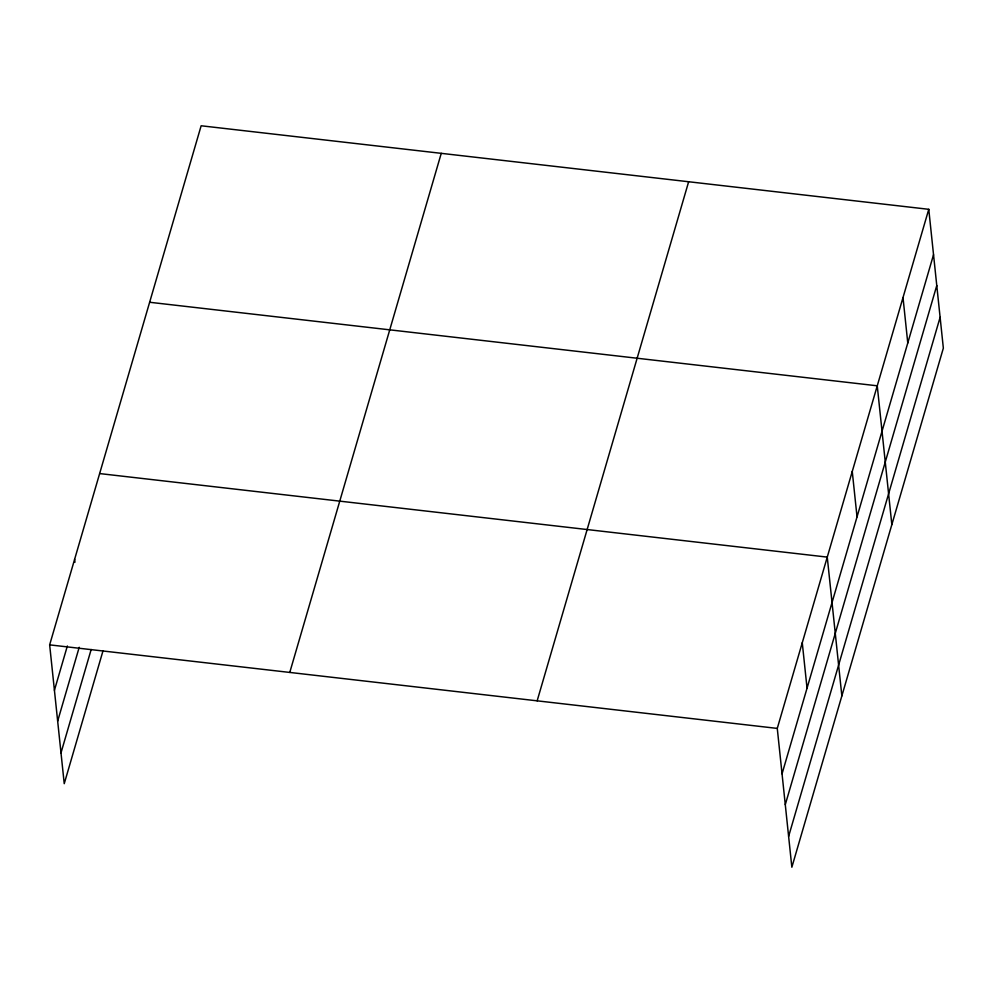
<?xml version="1.0" encoding="UTF-8"?>
<svg xmlns="http://www.w3.org/2000/svg" width="993" height="993" viewBox="0 0 993 993"><rect width="100%" height="100%" fill="white"/><g stroke="black" fill="none" stroke-linecap="round" stroke-linejoin="round"><path stroke-width="1.49" d="M103.024 650.775L64.235 783.688L49.65 644.867L201.145 125.776L928.765 209.312L943.35 348.133L791.855 867.224L777.271 728.403L928.765 209.312M54.429 690.284L67.35 645.984M57.668 721.104L79.217 647.275M60.995 752.868L91.17 649.496M289.77 672.435L441.252 153.344M537.151 700.835L688.645 181.744M782.05 773.82L933.532 254.729M785.289 804.64L936.771 285.55M788.616 836.404L940.11 317.313M149.633 302.269L877.253 385.805L891.838 524.627M99.648 473.574L827.256 557.11L841.853 695.919M49.65 644.867L777.271 728.403M903.009 297.565L907.776 342.982M852.255 471.452L857.033 516.869M802.27 642.756L807.036 688.174M74.649 559.22L74.959 562.249"/></g></svg>
